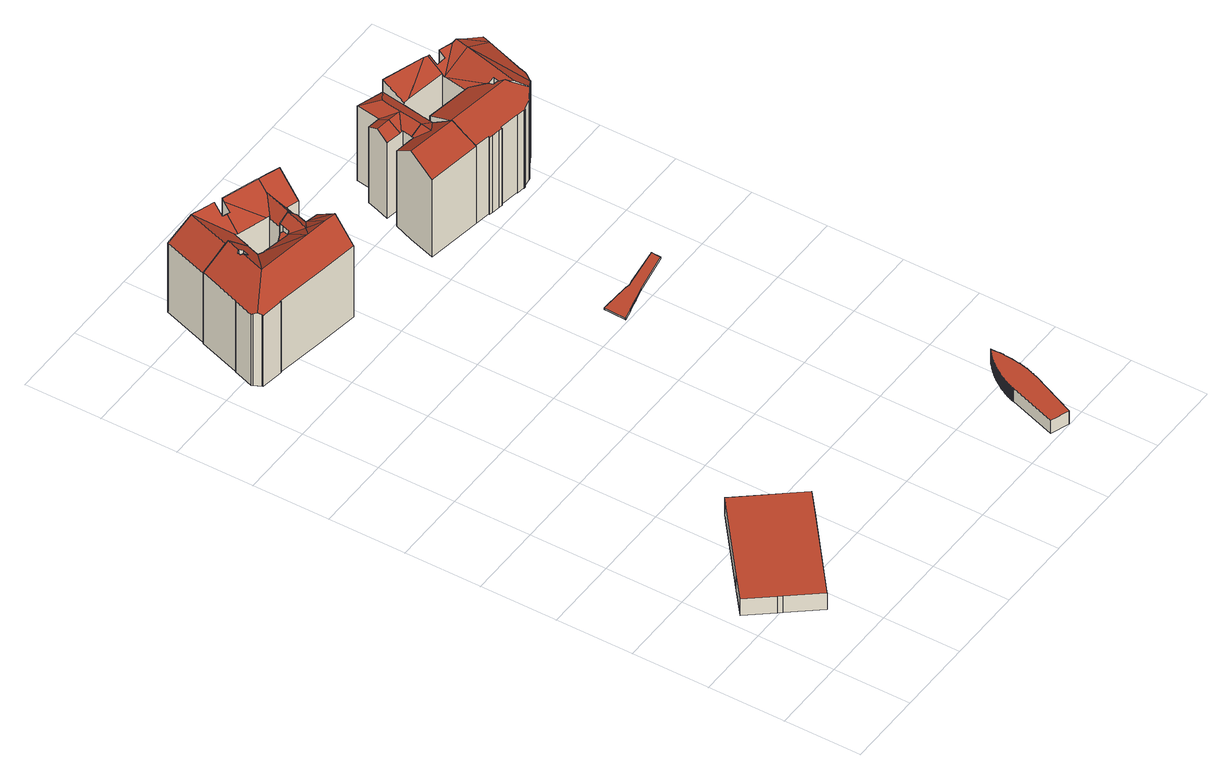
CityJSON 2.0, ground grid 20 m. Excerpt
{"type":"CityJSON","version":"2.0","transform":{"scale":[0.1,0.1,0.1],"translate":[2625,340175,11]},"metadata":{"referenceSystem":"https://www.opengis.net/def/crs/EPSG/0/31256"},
"CityObjects":{
"building1":{"type":"Building","attributes":{"Blattnummer":"105080","HoeheDach":"20","HoeheGrund":"15","NiedrigsteTraufeDesGebaeudes":"20","roofType":"FLACHDACH","measuredHeight":5.06},"geometry":[{"type":"Solid","lod":"2","boundaries":[[[[0,1,2,3,4,5,6,7,8]],[[9,10,11,12,13,14,15,16,17]],[[15,0,8,16]],[[14,1,0,15]],[[13,2,1,14]],[[12,3,2,13]],[[11,4,3,12]],[[10,5,4,11]],[[9,6,5,10]],[[17,7,6,9]],[[16,8,7,17]]]],"semantics":{"surfaces":[{"type":"GroundSurface"},{"type":"RoofSurface","Dachneigung":"90.0","Dachorientierung":"-1.0","Flaeche":"638.92"},{"type":"WallSurface"}],"values":[[0,1,2,2,2,2,2,2,2,2,2]]}}]},
"building2":{"type":"Building","children":["building2-1","building2-2","building2-3"]},
"building2-1":{"type":"BuildingPart","attributes":{"Blattnummer":"105080","HoeheDach":"36","HoeheGrund":"16","NiedrigsteTraufeDesGebaeudes":"36","roofType":"FLACHDACH","measuredHeight":19.64},"parents":["building2"],"geometry":[{"type":"Solid","lod":"2","boundaries":[[[[18,19,20,21,22,23]],[[24,25,26,27,28,29]],[[27,18,23,28]],[[26,19,18,27]],[[25,20,19,26]],[[24,21,20,25]],[[29,22,21,24]],[[28,23,22,29]]]],"semantics":{"surfaces":[{"type":"GroundSurface"},{"type":"RoofSurface","Dachneigung":"90.0","Dachorientierung":"-1.0","Flaeche":"5.77"},{"type":"WallSurface"}],"values":[[0,1,2,2,2,2,2,2]]}}]},
"building2-2":{"type":"BuildingPart","attributes":{"Blattnummer":"105080","HoeheDach":"42","HoeheGrund":"16","NiedrigsteTraufeDesGebaeudes":"37","roofType":"SATTELDACH","measuredHeight":26.22},"parents":["building2"],"geometry":[{"type":"Solid","lod":"2","boundaries":[[[[30,31,32,33,34]],[[35,30,34,36]],[[37,38,36,39]],[[40,41,37,39,42]],[[43,41,40]],[[44,45,46,47]],[[48,49,50,51]],[[52,53,54,55]],[[53,56,57,54]],[[58,59,60,61]],[[62,63,64,65]],[[66,67,68,69]],[[70,71,72,73]],[[71,74,75,72]],[[74,76,77,75]],[[32,31,78,79]],[[80,81,82,83]],[[81,84,85,82]],[[37,41,43,86,87,88,89,38]],[[90,65,64,91,92,69,68,93,51,50,94,47,46,95,55,54,57,96,97,98,99,100,101,102,79,78,103,104,83,82,85,105,106,107,89,88,87,86,108],[109,61,60,110,73,72,75,77]],[[65,90,108,86,43,40,42,62]],[[91,64,63,111,112,66,69,92]],[[99,98,97,113,114,115,116,100]],[[30,35,80,83,104,103,78,31]],[[107,106,117,118,38,89]],[[117,106,105,85,84,119]],[[32,79,102,101,120,33]],[[120,101,100,116,121]],[[70,73,110,60,59,122]],[[109,77,76,123,58,61]],[[113,97,96,57,56,124]],[[68,67,125,48,51,93]],[[50,49,126,44,47,94]],[[127,52,55,95,46,45]],[[118,117,119,128,36,38]],[[128,119,84,81,80,35,36]],[[39,36,34,129]],[[34,33,120,121,116,115,130,131]],[[114,113,124,132,123,76,74,71,70,122,130,115]],[[48,125,67,66,112,111,63,62,42,39,129,34,131,130,126,49]],[[126,130,122,59,58,123,132,124,56,53,52,127,45,44]]]],"semantics":{"surfaces":[{"type":"RoofSurface","Dachneigung":"53.91","Dachorientierung":"11.74","Flaeche":"32.12"},{"type":"RoofSurface","Dachneigung":"53.81","Dachorientierung":"10.18","Flaeche":"13.85"},{"type":"RoofSurface","Dachneigung":"52.58","Dachorientierung":"10.18","Flaeche":"13.51"},{"type":"RoofSurface","Dachneigung":"52.46","Dachorientierung":"8.63","Flaeche":"13.84"},{"type":"RoofSurface","Dachneigung":"52.02","Dachorientierung":"11.73","Flaeche":"11.25"},{"type":"WallSurface"},{"type":"GroundSurface"},{"type":"RoofSurface","Dachneigung":"47.59","Dachorientierung":"108.48","Flaeche":"17.95"},{"type":"RoofSurface","Dachneigung":"47.59","Dachorientierung":"288.48","Flaeche":"16.42"},{"type":"RoofSurface","Dachneigung":"53.09","Dachorientierung":"8.64","Flaeche":"13.78"},{"type":"RoofSurface","Dachneigung":"55.4","Dachorientierung":"8.64","Flaeche":"72.36"},{"type":"RoofSurface","Dachneigung":"47.84","Dachorientierung":"108.55","Flaeche":"58.82"},{"type":"RoofSurface","Dachneigung":"52.91","Dachorientierung":"188.64","Flaeche":"229.76"},{"type":"RoofSurface","Dachneigung":"56.44","Dachorientierung":"288.56","Flaeche":"138.94"}],"values":[[0,1,2,3,4,5,5,5,5,5,5,5,5,5,5,5,5,5,5,6,5,5,5,5,5,5,5,5,5,5,5,5,5,5,7,8,9,10,11,12,13]]}}]},
"building2-3":{"type":"BuildingPart","attributes":{"Blattnummer":"105080","HoeheDach":"42","HoeheGrund":"16","NiedrigsteTraufeDesGebaeudes":"36","roofType":"SATTELDACH","measuredHeight":25.56},"parents":["building2"],"geometry":[{"type":"Solid","lod":"2","boundaries":[[[[133,134,135,136,137,138,139,140,141]],[[142,143,134,133,144]],[[139,138,145,146]],[[138,137,147,145]],[[137,136,148,147]],[[136,135,149,148]],[[150,151,152,153]],[[154,155,156,157,158,159,160,161,162,163,164,165,166,167,168,169,170,171,172,173,174,175,146,145,147,148,149,176,177,178,179,180,181,182,183,153,152]],[[184,185,186,183,182,181,180,179,187,188]],[[165,164,163,162,189,190,144,133,141,191,167,166]],[[140,139,146,175,174,173,192,193]],[[194,195,189,162,161,160,159,196]],[[156,155,197,198,199,157]],[[152,151,200,197,155,154]],[[150,153,183,186]],[[157,199,201,196,159,158]],[[142,187,179,178,177,143]],[[143,177,176,149,135,134]],[[168,167,191,202,203,169]],[[169,203,204,205,171,170]],[[206,192,173,172,171,205]],[[197,200,151,150,186,185,207,198]],[[198,207,208,201,199]],[[208,207,195,194,196,201]],[[190,189,195,207,185,184,188,187,142,144]],[[202,191,141,140,193,209,204,203]],[[209,193,192,206,205,204]]]],"semantics":{"surfaces":[{"type":"RoofSurface","Dachneigung":"52.68","Dachorientierung":"198.45","Flaeche":"30.23"},{"type":"RoofSurface","Dachneigung":"52.68","Dachorientierung":"197.98","Flaeche":"32.09"},{"type":"WallSurface"},{"type":"GroundSurface"},{"type":"RoofSurface","Dachneigung":"52.26","Dachorientierung":"198.26","Flaeche":"43.83"},{"type":"RoofSurface","Dachneigung":"36.6","Dachorientierung":"108.43","Flaeche":"22.39"},{"type":"RoofSurface","Dachneigung":"36.6","Dachorientierung":"288.41","Flaeche":"23.15"},{"type":"RoofSurface","Dachneigung":"52.4","Dachorientierung":"198.4","Flaeche":"55.37"},{"type":"RoofSurface","Dachneigung":"53.77","Dachorientierung":"108.5","Flaeche":"72.26"},{"type":"RoofSurface","Dachneigung":"53.75","Dachorientierung":"288.58","Flaeche":"99.92"}],"values":[[0,1,2,2,2,2,2,3,2,2,2,2,2,2,2,2,2,2,2,2,2,4,5,6,7,8,9]]}}]},
"building3":{"type":"Building","attributes":{"Blattnummer":"105080","HoeheDach":"15","HoeheGrund":"12","NiedrigsteTraufeDesGebaeudes":"15","roofType":"FLACHDACH","measuredHeight":3.92},"geometry":[{"type":"Solid","lod":"2","boundaries":[[[[210,211,212,213]],[[214,215,211,210]],[[216,217,215,214]],[[218,219,217,216]],[[220,221,219,218]],[[222,223,221,220]],[[224,225,223,222]],[[226,227,225,224]],[[228,229,227,226]],[[230,231,229,228]],[[232,233,231,230]],[[234,235,233,232]],[[236,237,235,234]],[[238,239,237,236]],[[240,241,239,238]],[[242,243,241,240]],[[244,245,243,242]],[[246,247,245,244]],[[248,249,247,246]],[[250,251,249,248]],[[252,253,251,250]],[[254,255,253,252]],[[256,257,255,254]],[[258,259,257,256]],[[260,261,259,258]],[[262,263,261,260]],[[264,265,263,262]],[[266,267,265,264]],[[268,269,267,266]],[[270,271,269,268]],[[272,273,271,270]],[[274,275,273,272]],[[276,277,275,274]],[[278,279,277,276]],[[280,281,279,278]],[[282,283,281,280]],[[284,285,283,282]],[[286,287,285,284]],[[288,289,287,286]],[[290,291,289,288]],[[292,293,291,290]],[[294,295,293,292]],[[296,297,295,294]],[[298,299,297,296]],[[300,301,299,298]],[[302,303,301,300]],[[304,305,303,302]],[[306,307,305,304]],[[308,309,307,306]],[[310,311,309,308]],[[312,313,311,310]],[[314,315,313,312]],[[316,317,315,314]],[[318,319,317,316]],[[320,321,319,318]],[[322,323,321,320]],[[324,325,323,322]],[[326,327,325,324]],[[328,329,327,326]],[[330,331,329,328]],[[332,333,331,330]],[[334,335,333,332]],[[336,337,335,334]],[[338,339,337,336]],[[340,341,339,338]],[[342,343,341,340]],[[344,345,343,342]],[[346,347,345,344]],[[348,349,347,346]],[[350,351,349,348]],[[352,353,351,350]],[[354,355,353,352]],[[356,357,355,354]],[[358,359,357,356]],[[360,361,359,358]],[[362,363,361,360]],[[364,365,363,362]],[[366,367,365,364]],[[368,369,367,366]],[[370,371,369,368]],[[372,373,371,370]],[[374,375,373,372]],[[376,377,375,374]],[[378,379,377,376]],[[380,381,379,378]],[[382,383,381,380]],[[384,385,383,382]],[[386,387,385,384]],[[388,389,387,386]],[[390,391,389,388]],[[392,393,391,390]],[[394,395,393,392]],[[396,397,395,394]],[[398,399,400,401,402,403,404,405,406,407,408,212,211,215,217,219,221,223,225,227,229,231,233,235,237,239,241,243,245,247,249,251,253,255,257,259,261,263,265,267,269,271,273,275,277,279,281,283,285,287,289,291,293,295,297,299,301,303,305,307,309,311,313,315,317,319,321,323,325,327,329,331,333,335,337,339,341,343,345,347,349,351,353,355,357,359,361,363,365,367,369,371,373,375,377,379,381,383,385,387,389,391,393,395,397]],[[392,390,388,386,384,382,380,378,376,374,372,370,368,366,364,362,360,358,356,354,352,350,348,346,344,342,340,338,336,334,332,330,328,326,324,322,320,318,316,314,312,310,308,306,304,302,300,298,296,294,292,290,288,286,284,282,280,278,276,274,272,270,268,266,264,262,260,258,256,254,252,250,248,246,244,242,240,238,236,234,232,230,228,226,224,222,220,218,216,214,210,213,409,410,411,412,413,414,415,416,417,418,419,396,394]],[[419,398,397,396]],[[418,399,398,419]],[[417,400,399,418]],[[416,401,400,417]],[[415,402,401,416]],[[414,403,402,415]],[[413,404,403,414]],[[412,405,404,413]],[[411,406,405,412]],[[410,407,406,411]],[[409,408,407,410]],[[213,212,408,409]]]],"semantics":{"surfaces":[{"type":"WallSurface"},{"type":"GroundSurface"},{"type":"RoofSurface","Dachneigung":"90.0","Dachorientierung":"-1.0","Flaeche":"134.4"}],"values":[[0,0,0,0,0,0,0,0,0,0,0,0,0,0,0,0,0,0,0,0,0,0,0,0,0,0,0,0,0,0,0,0,0,0,0,0,0,0,0,0,0,0,0,0,0,0,0,0,0,0,0,0,0,0,0,0,0,0,0,0,0,0,0,0,0,0,0,0,0,0,0,0,0,0,0,0,0,0,0,0,0,0,0,0,0,0,0,0,0,0,0,0,0,1,2,0,0,0,0,0,0,0,0,0,0,0,0]]}}]},
"building4":{"type":"Building","attributes":{"Blattnummer":"105080","HoeheDach":"16","HoeheGrund":"12","NiedrigsteTraufeDesGebaeudes":"16","roofType":"FLACHDACH","measuredHeight":3.92},"geometry":[{"type":"Solid","lod":"2","boundaries":[[[[420,421,422,423]],[[424,425,426,427]],[[425,428,429,426]],[[428,430,431,429]],[[430,432,433,431]],[[432,434,435,433]],[[434,436,437,435]],[[436,438,439,437]],[[438,440,441,439]],[[440,442,443,441]],[[442,444,445,443]],[[446,447,448,449]],[[450,451,452,453]],[[451,454,455,452]],[[454,456,457,455]],[[458,459,460,461]],[[459,462,463,460]],[[462,464,465,463]],[[464,466,467,465]],[[466,468,469,467]],[[468,470,471,469]],[[470,420,423,471]],[[472,473,474,475]],[[473,476,477,474]],[[476,478,479,477]],[[480,481,482,483]],[[484,424,427,485]],[[468,466,464,462,459,458,486,456,454,451,450,487,447,446,488,444,442,440,438,436,434,432,430,428,425,424,484,489,490,491,478,476,473,472,492,481,480,493,494,421,420,470]],[[426,429,431,433,435,437,439,441,443,445,495,449,448,496,453,452,455,457,497,461,460,463,465,467,469,471,423,422,498,499,483,482,500,475,474,477,479,501,502,503,485,427]],[[494,493,480,483,499,498,422,421]],[[472,475,500,482,481,492]],[[497,457,456,486,458,461]],[[496,448,447,487,450,453]],[[495,445,444,488,446,449]],[[489,484,485,503,502,490]],[[491,490,502,501,479,478]]]],"semantics":{"surfaces":[{"type":"WallSurface"},{"type":"RoofSurface","Dachneigung":"90.0","Dachorientierung":"-1.0","Flaeche":"73.4"},{"type":"GroundSurface"}],"values":[[0,0,0,0,0,0,0,0,0,0,0,0,0,0,0,0,0,0,0,0,0,0,0,0,0,0,0,1,2,0,0,0,0,0,0,0]]}}]},
"building5":{"type":"Building","children":["building5-1","building5-2","building5-3"]},
"building5-1":{"type":"BuildingPart","attributes":{"Blattnummer":"105080","HoeheDach":"42","HoeheGrund":"16","NiedrigsteTraufeDesGebaeudes":"39","roofType":"SATTELDACH","measuredHeight":26.21},"parents":["building5"],"geometry":[{"type":"Solid","lod":"2","boundaries":[[[[504,505,506,507]],[[508,504,507,509]],[[510,511,512,513,514]],[[515,516,517,518,519,520,512,511]],[[521,522,520,519]],[[523,524,525,526,508,509,520,522]],[[527,528,529,519,518,530]],[[531,532,521,519,533]],[[534,535,536,537,538,539,540,541,542,543,544,533,519,529]],[[545,532,531]],[[506,505,546,547]],[[510,514,548,549]],[[514,513,550,548]],[[517,516,551,552]],[[516,515,553,551]],[[526,525,554,555]],[[525,524,556,554]],[[524,523,557,556]],[[528,527,558,559]],[[527,530,560,558]],[[544,543,561,562]],[[543,542,563,561]],[[542,541,564,563]],[[541,540,565,564]],[[540,539,566,565]],[[539,538,567,566]],[[538,537,568,567]],[[537,536,569,568]],[[536,535,570,569]],[[535,534,571,570]],[[572,562,561,563,564,565,566,567,568,569,570,571,559,558,560,573,552,551,553,574,549,548,550,575,576,577,578,547,546,579,580,555,554,556,557,581,582,583,584,585]],[[512,520,509,577,576,575,550,513]],[[521,532,545,584,583,582,581,557,523,522]],[[508,526,555,580,579,546,505,504]],[[577,509,507,506,547,578]],[[572,585,584,545,531,533,544,562]],[[571,534,529,528,559]],[[560,530,518,517,552,573]],[[553,515,511,510,549,574]]]],"semantics":{"surfaces":[{"type":"RoofSurface","Dachneigung":"63.66","Dachorientierung":"198.45","Flaeche":"44.44"},{"type":"RoofSurface","Dachneigung":"56.13","Dachorientierung":"188.85","Flaeche":"32.16"},{"type":"RoofSurface","Dachneigung":"57.41","Dachorientierung":"278.84","Flaeche":"14.17"},{"type":"RoofSurface","Dachneigung":"63.34","Dachorientierung":"283.96","Flaeche":"70.7"},{"type":"RoofSurface","Dachneigung":"63.39","Dachorientierung":"282.37","Flaeche":"18.23"},{"type":"RoofSurface","Dachneigung":"55.76","Dachorientierung":"198.45","Flaeche":"14.25"},{"type":"RoofSurface","Dachneigung":"57.33","Dachorientierung":"103.95","Flaeche":"50.59"},{"type":"RoofSurface","Dachneigung":"63.39","Dachorientierung":"102.37","Flaeche":"17.88"},{"type":"RoofSurface","Dachneigung":"63.07","Dachorientierung":"108.95","Flaeche":"70.13"},{"type":"RoofSurface","Dachneigung":"64.53","Dachorientierung":"108.95","Flaeche":"7.24"},{"type":"WallSurface"},{"type":"GroundSurface"}],"values":[[0,1,2,3,4,5,6,7,8,9,10,10,10,10,10,10,10,10,10,10,10,10,10,10,10,10,10,10,10,10,11,10,10,10,10,10,10,10,10]]}}]},
"building5-2":{"type":"BuildingPart","attributes":{"Blattnummer":"105080","HoeheDach":"42","HoeheGrund":"16","NiedrigsteTraufeDesGebaeudes":"38","roofType":"SATTELDACH","measuredHeight":26.42},"parents":["building5"],"geometry":[{"type":"Solid","lod":"2","boundaries":[[[[586,587,588,589,590,591]],[[592,593,594,595]],[[596,597,593,592]],[[598,592,595,599]],[[600,601,602,603,604]],[[605,606,596,592,598]],[[607,608,609,610]],[[611,600,604,612]],[[591,590,613,614]],[[608,607,615,616]],[[617,618,619,610,609,620,605,598,599,621,622,623,624]],[[605,620,609,608,616,625,626,627,628,606]],[[614,629,630,631,632,633,634,635,636,637,638,639,640,641,642,643,611,612,586,591]],[[643,642,641,640,639,638,644,607,610,619,618,617,624,611]],[[637,636,635,634,633,632,631,630,629,614,613,645,646,647,648,649,650,651,652,653,654,655,656,657,658,628,627,626,625,616,615,659]],[[587,586,612,604,603,660,661,589,588]],[[603,602,649,648,647,646,661,660]],[[653,652,621,599,595,594,655,654]],[[601,623,622,621,652,651,650,649,602]],[[659,615,607,644,638,637]],[[611,624,623,601,600]],[[606,628,658,657,597,596]],[[593,597,657,656,655,594]],[[589,661,646,645,613,590]]]],"semantics":{"surfaces":[{"type":"RoofSurface","Dachneigung":"65.35","Dachorientierung":"188.94","Flaeche":"110.19"},{"type":"RoofSurface","Dachneigung":"61.02","Dachorientierung":"188.47","Flaeche":"15.37"},{"type":"RoofSurface","Dachneigung":"60.99","Dachorientierung":"7.76","Flaeche":"12.62"},{"type":"RoofSurface","Dachneigung":"61.1","Dachorientierung":"187.98","Flaeche":"7.53"},{"type":"RoofSurface","Dachneigung":"61.41","Dachorientierung":"278.89","Flaeche":"5.97"},{"type":"RoofSurface","Dachneigung":"61.1","Dachorientierung":"8.06","Flaeche":"7.43"},{"type":"RoofSurface","Dachneigung":"59.65","Dachorientierung":"18.45","Flaeche":"16.11"},{"type":"RoofSurface","Dachneigung":"61.41","Dachorientierung":"98.9","Flaeche":"6.19"},{"type":"WallSurface"},{"type":"RoofSurface","Dachneigung":"59.91","Dachorientierung":"278.9","Flaeche":"40.32"},{"type":"RoofSurface","Dachneigung":"59.91","Dachorientierung":"98.9","Flaeche":"56.87"},{"type":"GroundSurface"},{"type":"RoofSurface","Dachneigung":"54.38","Dachorientierung":"8.94","Flaeche":"74.79"}],"values":[[0,1,2,3,4,5,6,7,8,8,9,8,8,10,11,12,8,8,8,8,8,8,8,8]]}}]},
"building5-3":{"type":"BuildingPart","attributes":{"Blattnummer":"105080","HoeheDach":"43","HoeheGrund":"16","NiedrigsteTraufeDesGebaeudes":"39","roofType":"SATTELDACH","measuredHeight":26.47},"parents":["building5"],"geometry":[{"type":"Solid","lod":"2","boundaries":[[[[662,663,664,665,666,667,668,669,670,671,672,673,674,675,676,677,678,679,680,681,682,683,684,685]],[[686,687,688,689,690,683,682]],[[681,680,691,692]],[[680,679,693,691]],[[679,678,694,693]],[[678,677,695,694]],[[677,676,696,695]],[[676,675,697,696]],[[675,674,698,697]],[[674,673,699,698]],[[673,672,700,699]],[[672,671,701,700]],[[671,670,702,701]],[[670,669,703,702]],[[669,668,704,703]],[[668,667,705,704]],[[667,666,706,705]],[[666,665,707,706]],[[665,664,708,707]],[[664,663,709,708]],[[663,662,710,709]],[[662,685,711,710]],[[685,684,712,711]],[[690,689,713,714]],[[689,688,715,713]],[[688,687,716,715]],[[687,686,717,716]],[[681,692,718,717,686,682]],[[683,690,714,719,712,684]],[[693,694,695,696,697,698,699,700,701,702,703,704,705,706,707,708,709,710,711,712,719,714,713,715,716,717,718,692,691]]]],"semantics":{"surfaces":[{"type":"RoofSurface","Dachneigung":"67.09","Dachorientierung":"188.99","Flaeche":"156.2"},{"type":"RoofSurface","Dachneigung":"67.09","Dachorientierung":"8.99","Flaeche":"103.28"},{"type":"WallSurface"},{"type":"GroundSurface"}],"values":[[0,1,2,2,2,2,2,2,2,2,2,2,2,2,2,2,2,2,2,2,2,2,2,2,2,2,2,2,2,3]]}}]}
},
"vertices":[
[127,101,37],[66,176,37],[58,186,37],[6,250,37],[69,302,37],[263,459,37],[385,310,37],[321,258,37],[129,103,37],[385,310,87],[263,459,87],[69,302,87],[6,250,87],[58,186,87],[66,176,87],[127,101,87],[129,103,87],[321,258,87],
[306,1635,51],[295,1630,51],[276,1633,51],[278,1644,51],[302,1655,51],[311,1652,51],[278,1644,247],[276,1633,247],[295,1630,247],[306,1635,247],[311,1652,247],[302,1655,247],
[297,1631,259],[295,1630,260],[276,1633,261],[220,1642,263],[275,1565,309],[300,1632,257],[316,1595,282],[356,1621,257],[354,1622,257],[335,1556,309],[365,1552,309],[358,1620,258],[365,1551,309],[385,1612,260],[36,1553,261],[34,1556,259],[34,1556,47],[36,1553,47],[46,1532,259],[45,1535,261],[45,1535,47],[46,1532,47],[52,1609,259],[53,1609,260],[53,1609,47],[52,1609,47],[90,1719,260],[90,1719,47],[145,1664,306],[142,1655,306],[142,1655,47],[145,1664,47],[344,1490,261],[344,1488,260],[344,1488,47],[344,1490,47],[104,1525,260],[105,1524,260],[105,1524,47],[104,1525,47],[146,1649,309],[158,1645,298],[158,1645,47],[146,1649,47],[164,1662,298],[164,1662,47],[152,1666,309],[152,1666,47],[295,1630,47],[276,1633,47],[306,1635,261],[311,1652,261],[311,1652,47],[306,1635,47],[315,1664,261],[315,1664,47],[385,1612,47],[358,1620,47],[356,1621,47],[354,1622,47],[365,1551,47],[259,1501,47],[237,1504,47],[104,1524,47],[41,1543,47],[49,1599,47],[163,1701,47],[221,1687,47],[210,1655,47],[210,1654,47],[210,1652,47],[216,1642,47],[220,1642,47],[297,1631,47],[300,1632,47],[337,1658,47],[364,1652,47],[355,1625,47],[365,1552,47],[151,1666,47],[146,1650,47],[259,1501,260],[237,1504,260],[221,1687,255],[210,1655,255],[210,1654,255],[210,1652,256],[364,1652,257],[355,1625,257],[337,1658,282],[216,1642,263],[210,1652,257],[146,1650,309],[151,1666,309],[163,1701,309],[104,1524,260],[41,1543,266],[49,1599,259],[328,1630,282],[305,1560,309],[125,1588,309],[185,1578,309],[151,1667,309],
[243,1728,254],[256,1765,284],[244,1769,284],[253,1797,306],[233,1803,306],[213,1810,306],[199,1815,306],[193,1817,306],[238,1730,254],[272,1782,300],[265,1762,284],[321,1702,254],[213,1810,51],[199,1815,51],[233,1803,51],[253,1797,51],[244,1769,51],[427,1738,306],[406,1674,253],[406,1674,51],[427,1738,51],[375,1684,51],[374,1685,51],[373,1681,51],[364,1652,51],[339,1658,51],[315,1664,51],[326,1696,51],[326,1697,51],[327,1700,51],[327,1701,51],[321,1702,51],[243,1728,51],[238,1730,51],[236,1731,51],[234,1726,51],[221,1687,51],[154,1703,51],[90,1719,51],[106,1767,51],[130,1838,51],[192,1817,51],[193,1817,51],[256,1765,51],[265,1762,51],[272,1782,51],[274,1789,51],[348,1765,51],[368,1758,51],[372,1757,51],[396,1749,51],[368,1758,306],[372,1757,306],[396,1749,306],[274,1789,306],[348,1765,306],[327,1700,254],[327,1701,254],[236,1731,256],[130,1838,258],[192,1817,306],[326,1696,251],[326,1697,251],[315,1664,251],[374,1685,253],[373,1681,251],[364,1652,251],[375,1684,253],[339,1658,284],[234,1726,256],[221,1687,256],[154,1703,306],[90,1719,258],[106,1767,258],[363,1730,284],[350,1688,284],[169,1747,306],
[951,157,44],[951,157,5],[950,156,5],[950,156,44],[951,158,44],[951,158,5],[952,160,44],[952,160,5],[952,161,44],[952,161,5],[953,162,44],[953,162,5],[953,163,44],[953,163,5],[954,165,44],[954,165,5],[954,166,44],[954,166,5],[955,167,44],[955,167,5],[955,168,44],[955,168,5],[956,169,44],[956,169,5],[957,171,44],[957,171,5],[958,173,44],[958,173,5],[958,174,44],[958,174,5],[959,176,44],[959,176,5],[960,178,44],[960,178,5],[961,179,44],[961,179,5],[962,181,44],[962,181,5],[963,182,44],[963,182,5],[964,184,44],[964,184,5],[964,185,44],[964,185,5],[965,187,44],[965,187,5],[966,189,44],[966,189,5],[967,190,44],[967,190,5],[968,192,44],[968,192,5],[969,193,44],[969,193,5],[970,195,44],[970,195,5],[971,196,44],[971,196,5],[972,198,44],[972,198,5],[973,199,44],[973,199,5],[974,201,44],[974,201,5],[975,203,44],[975,203,5],[977,205,44],[977,205,5],[978,207,44],[978,207,5],[979,208,44],[979,208,5],[981,210,44],[981,210,5],[982,212,44],[982,212,5],[983,214,44],[983,214,5],[985,216,44],[985,216,5],[986,217,44],[986,217,5],[988,219,44],[988,219,5],[989,221,44],[989,221,5],[990,223,44],[990,223,5],[992,224,44],[992,224,5],[993,226,44],[993,226,5],[995,228,44],[995,228,5],[996,229,44],[996,229,5],[998,231,44],[998,231,5],[1000,233,44],[1000,233,5],[1001,234,44],[1001,234,5],[1003,236,44],[1003,236,5],[1005,238,44],[1005,238,5],[1007,240,44],[1007,240,5],[1009,242,44],[1009,242,5],[1011,244,44],[1011,244,5],[1013,246,44],[1013,246,5],[1016,248,44],[1016,248,5],[1018,250,44],[1018,250,5],[1020,252,44],[1020,252,5],[1022,254,44],[1022,254,5],[1025,255,44],[1025,255,5],[1026,256,44],[1026,256,5],[1027,257,44],[1027,257,5],[1027,252,44],[1027,252,5],[1027,248,44],[1027,248,5],[1027,243,44],[1027,243,5],[1028,239,44],[1028,239,5],[1028,234,44],[1028,234,5],[1028,229,44],[1028,229,5],[1028,225,44],[1028,225,5],[1027,220,44],[1027,220,5],[1027,216,44],[1027,216,5],[1027,211,44],[1027,211,5],[1026,206,44],[1026,206,5],[1026,202,44],[1026,202,5],[1025,197,44],[1025,197,5],[1025,193,44],[1025,193,5],[1024,188,44],[1024,188,5],[1023,184,44],[1023,184,5],[1023,179,44],[1023,179,5],[1022,175,44],[1022,175,5],[1021,170,44],[1021,170,5],[1020,166,44],[1020,166,5],[1019,161,44],[1019,161,5],[1018,157,44],[1018,157,5],[1017,152,44],[1017,152,5],[1015,148,44],[1015,148,5],[1014,144,44],[1014,144,5],[1012,139,44],[1012,139,5],[1011,135,44],[1011,135,5],[1009,131,44],[1009,131,5],[1008,126,44],[1008,126,5],[1006,122,44],[1006,122,5],[953,3,5],[905,20,5],[947,145,5],[947,146,5],[947,147,5],[948,148,5],[948,150,5],[949,151,5],[949,152,5],[949,153,5],[950,155,5],[950,155,44],[949,153,44],[949,152,44],[949,151,44],[948,150,44],[948,148,44],[947,147,44],[947,146,44],[947,145,44],[905,20,44],[953,3,44],
[666,982,50],[666,984,50],[666,984,45],[666,982,45],[874,1026,50],[762,1006,50],[762,1006,45],[874,1026,45],[735,999,50],[735,999,45],[733,999,50],[733,999,45],[731,998,50],[731,998,45],[730,998,50],[730,998,45],[728,997,50],[728,997,45],[726,997,50],[726,997,45],[724,997,50],[724,997,45],[723,996,50],[723,996,45],[721,996,50],[721,996,45],[717,995,50],[716,995,50],[716,995,45],[717,995,45],[712,994,50],[710,993,50],[710,993,45],[712,994,45],[709,993,50],[709,993,45],[707,992,50],[707,992,45],[704,992,50],[702,991,50],[702,991,45],[704,992,45],[700,991,50],[700,991,45],[698,990,50],[698,990,45],[697,990,50],[697,990,45],[696,990,50],[696,990,45],[695,989,50],[695,989,45],[748,1037,50],[751,1037,50],[751,1037,45],[748,1037,45],[759,1035,50],[759,1035,45],[763,1035,50],[763,1035,45],[668,1041,50],[682,1040,50],[682,1040,45],[668,1041,45],[876,1052,50],[876,1052,45],[705,992,50],[714,994,50],[719,995,50],[875,1051,50],[873,1051,50],[772,1037,50],[745,1037,50],[668,1026,50],[667,1015,50],[719,995,45],[714,994,45],[705,992,45],[667,1015,45],[668,1026,45],[745,1037,45],[772,1037,45],[873,1051,45],[875,1051,45],
[895,1664,311],[786,1700,311],[776,1638,279],[791,1635,281],[906,1660,309],[900,1618,281],[911,1507,294],[915,1507,296],[899,1609,276],[888,1542,276],[910,1504,294],[931,1503,305],[927,1485,305],[920,1487,301],[938,1455,314],[974,1599,314],[899,1611,276],[982,1635,314],[973,1638,309],[936,1650,309],[933,1632,297],[907,1636,294],[910,1659,309],[985,1442,283],[985,1441,283],[985,1441,282],[956,1424,298],[1047,1590,277],[998,1629,305],[1046,1588,278],[986,1442,282],[988,1444,281],[988,1445,282],[988,1446,282],[1003,1463,278],[1003,1464,278],[1004,1464,277],[1006,1467,277],[1006,1468,277],[1011,1482,277],[1009,1482,278],[1054,1611,277],[786,1700,52],[776,1638,52],[910,1504,52],[911,1507,52],[888,1542,52],[927,1485,52],[920,1487,52],[931,1503,52],[907,1636,52],[910,1659,52],[933,1632,52],[936,1650,52],[985,1442,52],[985,1441,52],[956,1424,52],[1011,1482,52],[1009,1482,52],[1006,1468,52],[1006,1467,52],[1004,1464,52],[1003,1464,52],[1003,1463,52],[988,1446,52],[988,1445,52],[988,1444,52],[986,1442,52],[1046,1588,52],[938,1455,52],[915,1507,52],[899,1609,52],[899,1611,52],[900,1618,52],[791,1635,52],[895,1664,52],[906,1660,52],[973,1638,52],[982,1635,52],[998,1629,52],[1054,1611,52],[1047,1590,52],
[754,1497,315],[717,1503,315],[680,1509,315],[622,1518,315],[599,1448,282],[743,1426,282],[698,1627,294],[661,1632,294],[650,1600,276],[693,1594,275],[703,1658,277],[671,1663,276],[733,1622,294],[696,1593,275],[726,1560,294],[696,1565,277],[695,1561,277],[693,1561,276],[721,1531,294],[707,1659,275],[707,1657,277],[786,1700,274],[717,1723,274],[716,1720,276],[744,1675,295],[763,1554,274],[762,1554,274],[599,1448,50],[743,1426,50],[786,1700,50],[717,1723,50],[730,1584,295],[735,1622,295],[741,1659,295],[708,1663,275],[700,1592,278],[700,1589,278],[696,1565,278],[726,1560,295],[716,1720,50],[708,1663,50],[707,1659,50],[707,1657,50],[754,1497,50],[762,1554,50],[763,1554,50],[764,1562,50],[766,1578,50],[766,1579,50],[767,1584,50],[772,1616,50],[776,1638,50],[776,1638,274],[772,1616,274],[767,1584,274],[766,1579,274],[766,1578,274],[764,1562,274],[778,1654,274],[622,1518,50],[640,1569,50],[688,1562,50],[693,1561,50],[695,1561,50],[696,1565,50],[700,1589,50],[700,1592,50],[696,1593,50],[693,1594,50],[650,1600,50],[661,1632,50],[671,1663,50],[703,1658,50],[778,1654,50],[688,1562,276],[640,1569,276],
[783,1417,283],[792,1415,283],[813,1412,283],[822,1410,283],[822,1413,284],[876,1405,284],[876,1404,284],[896,1401,284],[896,1400,283],[897,1400,283],[900,1400,284],[901,1400,284],[901,1402,284],[924,1406,288],[925,1406,287],[925,1405,287],[928,1406,288],[929,1407,288],[929,1408,288],[956,1424,297],[929,1472,315],[754,1499,315],[743,1426,284],[783,1420,284],[920,1487,309],[908,1489,309],[910,1504,303],[888,1542,288],[764,1562,288],[929,1408,51],[956,1424,51],[929,1407,51],[928,1406,51],[925,1405,51],[925,1406,51],[924,1406,51],[901,1402,51],[901,1400,51],[900,1400,51],[897,1400,51],[896,1400,51],[896,1401,51],[876,1404,51],[876,1405,51],[822,1413,51],[822,1410,51],[813,1412,51],[792,1415,51],[783,1417,51],[783,1420,51],[743,1426,51],[888,1542,51],[764,1562,51],[910,1504,51],[908,1489,51],[920,1487,51],[929,1472,51],[754,1499,51]
]}
